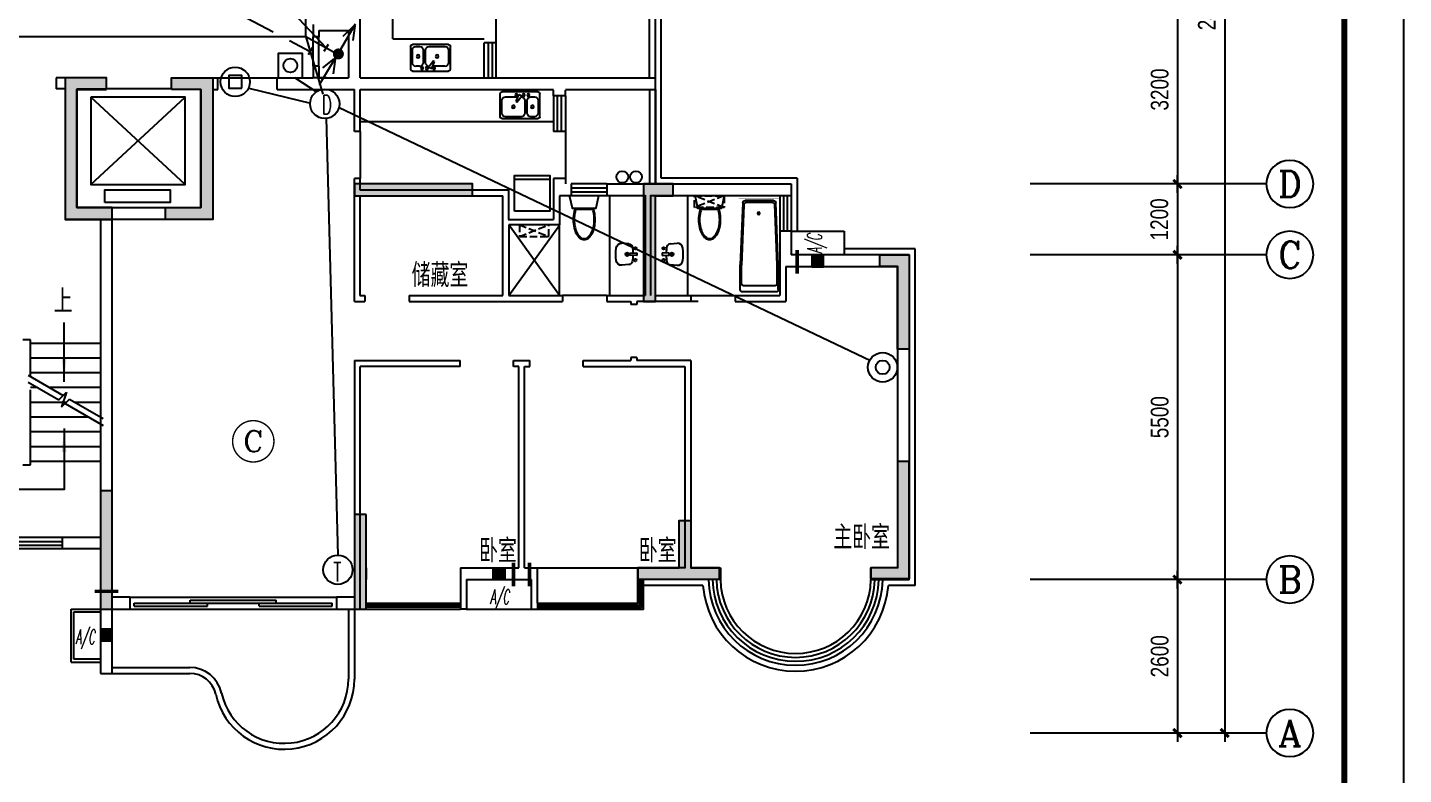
# Model space of a CAD drawing. Extents: x 51239 to 135339, y -206498 to -147098.
# Drawn here: x 112030 to 135339, y -185304 to -172652 of the extents above; entities that cross this region are included whole.
import ezdxf
from ezdxf.enums import TextEntityAlignment as Align

# ---------------------------------------------------------------- set-up
doc = ezdxf.new("R2010")
doc.units = 0
doc.header["$LTSCALE"] = 1000
doc.header["$MEASUREMENT"] = 0
for name, pattern in [('CONTINOUS', [0]), ('DASH', [0.35, 0.25, -0.1]), ('PHANTOM2', [1.25, 0.625, -0.125, 0.125, -0.125, 0.125, -0.125])]:
    doc.linetypes.add(name, pattern=pattern)
doc.layers.get('0').update_dxf_attribs({"linetype": 'CONTINUOUS'})
doc.layers.get('DEFPOINTS').update_dxf_attribs({"linetype": 'CONTINUOUS'})
for name, color, linetype in [('AXIS', 7, 'CONTINUOUS'), ('AXIS_TEXT', 7, 'CONTINUOUS'), ('DJ', 4, 'CONTINUOUS'), ('KT', 251, 'CONTINUOUS'), ('PUB_TEXT', 7, 'CONTINUOUS'), ('STAIR', 7, 'CONTINUOUS'), ('TK', 7, 'CONTINUOUS'), ('WALL', 7, 'CONTINUOUS'), ('WINDOW', 7, 'CONTINUOUS'), ('WINDOW_TEXT', 7, 'CONTINUOUS'), ('厨卫', 251, 'CONTINUOUS'), ('弱电线2', 2, 'CONTINUOUS'), ('文字', 7, 'CONTINUOUS'), ('构造柱', 7, 'CONTINUOUS'), ('柱', 252, 'CONTINUOUS'), ('热水器', 252, 'CONTINUOUS'), ('空调位', 7, 'CONTINUOUS'), ('管道', 6, 'CONTINUOUS'), ('轴线', 2, 'CONTINUOUS')]:
    doc.layers.add(name, color=color, linetype=linetype)
doc.styles.add('_SIMPLEX', font='SIMPLEX.shx', dxfattribs={"width": 0.8})
doc.styles.add('COMP', font='COMPLEX', dxfattribs={"bigfont": 'hztxt'})
doc.styles.add('COMPLEX', font='COMPLEX')
doc.styles.add('DIM_FONT', font='wcad.shx', dxfattribs={"width": 0.8})
doc.styles.add('HZTXT', font='romans.shx', dxfattribs={"width": 0.8, "bigfont": 'hztxt.shx'})
doc.styles.add('ITALICC', font='italicc.shx', dxfattribs={"width": 0.6})
doc.styles.add('SIMPLEX', font='SIMPLEX.SHX')
doc.dimstyles.new('AXIS', dxfattribs={"dimtxt": 300, "dimasz": 1, "dimexe": 250, "dimexo": 300, "dimgap": 150, "dimtad": 1, "dimdec": 0, "dimzin": 0, "dimdsep": 46, "dimtxsty": 'DIM_FONT', "dimblk": '_DIMX', "dimcen": 0.09, "dimdle": 150, "dimse1": 1, "dimse2": 1, "dimclrt": 7, "dimadec": 0, "dimazin": 0, "dimtfac": 1, "dimtdec": 0, "dimtix": 1, "dimtmove": 2, "dimatfit": 3, "dimldrblk": '_DIMX', "dimfxl": 0, "dimtolj": 1, "dimtzin": 0, "dimarcsym": 0})

# ---------------------------------------------------------------- blocks, each defined once
blk = doc.blocks.new('_AXISO')
blk.add_circle((0, 0), 0.5)
at = {"layer": 'AXIS_TEXT', "style": 'COMPLEX', "width": 1.041667}
blk.add_attdef('A', text='', height=0.56, dxfattribs=at).set_placement((-0.25, -0.28), (0.25, -0.28), align=Align.FIT)
blk = doc.blocks.new('_DIMX')
blk.add_line((-150, 0), (150, 0))
at = {"const_width": 50}
blk.add_lwpolyline([(-70, -70), (70, 70)], dxfattribs=at)
blk = doc.blocks.new('*D85')
at = {"color": 0, "linetype": 'ByBlock'}
blk.add_line((261662, -107142), (261662, -108340), dxfattribs=at)
at = {"layer": 'DEFPOINTS', "color": 0, "linetype": 'ByBlock'}
for p in [(259462, -107141), (259462, -108341), (261662, -108341)]:
    blk.add_point(p, dxfattribs=at)
at = {"color": 0, "linetype": 'ByBlock'}
for p, rotation in [((261662, -107141), 90), ((261662, -108341), 270)]:
    blk.add_blockref('_DIMX', p, dxfattribs=dict(at, rotation=rotation))
at = {"color": 7, "linetype": 'ByBlock', "insert": (261356, -107741), "char_height": 300, "attachment_point": 5, "rotation": 90, "style": 'DIM_FONT'}
blk.add_mtext('\\A1;1200', dxfattribs=at)
blk = doc.blocks.new('*D84')
at = {"color": 0, "linetype": 'ByBlock'}
blk.add_line((262462, -91742), (262462, -116440), dxfattribs=at)
at = {"layer": 'DEFPOINTS', "color": 0, "linetype": 'ByBlock'}
for p in [(259462, -91741), (259462, -116441), (262462, -116441)]:
    blk.add_point(p, dxfattribs=at)
at = {"color": 0, "linetype": 'ByBlock'}
for p, rotation in [((262462, -91741), 90), ((262462, -116441), 270)]:
    blk.add_blockref('_DIMX', p, dxfattribs=dict(at, rotation=rotation))
at = {"color": 7, "linetype": 'ByBlock', "insert": (262162, -104091), "char_height": 300, "attachment_point": 5, "rotation": 90, "style": 'DIM_FONT'}
blk.add_mtext('\\A1;24700', dxfattribs=at)
blk = doc.blocks.new('M_E10')
for p, q in [((-740, -70), (-740, -680)), ((-700, -30), (-302, -30)), ((-640, -90), (-640, -660)), ((-600, -50), (-300, -50)), ((-300, -50), (695, -96)), ((-298, -30), (724, -76)), ((730, -136), (730, -614)), ((760, -116), (760, -634)), ((695, -654), (-300, -700)), ((685, -654), (-300, -700)), ((724, -674), (-298, -720)), ((-700, -720), (-302, -720)), ((-600, -700), (-300, -700))]:
    blk.add_line(p, q)
at = {"const_width": 1.5}
for points in [[(-800, 0), (800, 0)], [(-800, -750), (-800, 0)], [(800, 0), (800, -750)], [(800, -750), (-800, -750)]]:
    blk.add_lwpolyline(points, dxfattribs=at)
for radius in [20, 16]:
    blk.add_circle((550, -386), radius)
for centre, start, end in [((-700, -70), 90, 180), ((-600, -90), 90, 180), ((-302, -70), 83.7966, 90), ((690, -136), 0, 83.3675), ((720, -116), 0, 83.7966), ((-600, -660), 180, 270), ((690, -614), 276.6325, 0), ((720, -634), 276.2034, 0), ((-700, -680), 180, 270), ((-302, -680), 270, 276.2034)]:
    blk.add_arc(centre, 40, start, end)
at = {"width": 0.8, "flags": 9}
for tag in ['XSIZE', 'YSIZE']:
    blk.add_attdef(tag, (0, 0), '', height=0.5, dxfattribs=at)
blk = doc.blocks.new('_ARROW')
blk.add_solid([(0, 0), (-1, 0.1), (-1, -0.1)])
blk = doc.blocks.new('_INDEX1')
at = {"const_width": 0.035}
blk.add_lwpolyline([(-0.5, 0, 1), (0.5, 0, 1)], format="xyb", close=True, dxfattribs=at)
at = {"style": 'COMP', "width": 2.333333}
blk.add_attdef('1', text='', height=0.5, dxfattribs=at).set_placement((-0.25, -0.25), (0.25, -0.25), align=Align.FIT)
blk = doc.blocks.new('*D90')
at = {"color": 0, "linetype": 'ByBlock'}
blk.add_line((261662, -108342), (261662, -113840), dxfattribs=at)
at = {"layer": 'DEFPOINTS', "color": 0, "linetype": 'ByBlock'}
for p in [(259462, -108341), (259462, -113841), (261662, -113841)]:
    blk.add_point(p, dxfattribs=at)
at = {"color": 0, "linetype": 'ByBlock'}
for p, rotation in [((261662, -108341), 90), ((261662, -113841), 270)]:
    blk.add_blockref('_DIMX', p, dxfattribs=dict(at, rotation=rotation))
at = {"color": 7, "linetype": 'ByBlock', "insert": (261362, -111091), "char_height": 300, "attachment_point": 5, "rotation": 90, "style": 'DIM_FONT'}
blk.add_mtext('\\A1;5500', dxfattribs=at)
blk = doc.blocks.new('*D86')
at = {"color": 0, "linetype": 'ByBlock'}
blk.add_line((261662, -113842), (261662, -116440), dxfattribs=at)
at = {"layer": 'DEFPOINTS', "color": 0, "linetype": 'ByBlock'}
for p in [(259462, -113841), (259462, -116441), (261662, -116441)]:
    blk.add_point(p, dxfattribs=at)
at = {"color": 0, "linetype": 'ByBlock'}
for p, rotation in [((261662, -113841), 90), ((261662, -116441), 270)]:
    blk.add_blockref('_DIMX', p, dxfattribs=dict(at, rotation=rotation))
at = {"color": 7, "linetype": 'ByBlock', "insert": (261362, -115141), "char_height": 300, "attachment_point": 5, "rotation": 90, "style": 'DIM_FONT'}
blk.add_mtext('\\A1;2600', dxfattribs=at)
blk = doc.blocks.new('M_E29JIV')
at = {"color": 0, "linetype": 'ByBlock'}
for p, q in [((0, -307), (0, 307)), ((31, 338), (419, 338)), ((82, 245), (82, 40)), ((358, 307), (143, 307)), ((419, -20), (419, 245)), ((450, 307), (450, -307)), ((48, 2), (57, -12)), ((59, 31), (163, 70)), ((173, 53), (87, -18)), ((163, 70), (173, 53)), ((82, -184), (82, -245)), ((143, -82), (358, -82)), ((358, -123), (143, -123)), ((419, -245), (419, -184)), ((419, -338), (31, -338)), ((143, -307), (358, -307))]:
    blk.add_line(p, q, dxfattribs=at)
for centre, radius in [((51, 61), 20.5), ((251, 112), 25.6), ((51, -61), 20.5), ((51, -143), 20.5), ((251, -210), 25.6)]:
    blk.add_circle(centre, radius, dxfattribs=at)
for centre, radius, start, end in [((31, 307), 30.7, 90, 180), ((143, 245), 61.4, 90, 180), ((358, 245), 61.4, 0, 90), ((419, 307), 30.7, 0, 90), ((66, 12), 20.5, 110.5377, 210), ((74, -2), 20.5, 210, 309.4623), ((143, -20), 61.4, 180, 270), ((143, -184), 61.4, 90, 180), ((358, -20), 61.4, 270, 0), ((358, -184), 61.4, 0, 90), ((31, -307), 30.7, 180, 270), ((143, -245), 61.4, 180, 270), ((358, -245), 61.4, 270, 0), ((419, -307), 30.7, 270, 0)]:
    blk.add_arc(centre, radius, start, end, dxfattribs=at)
at = {"style": 'DIM_FONT', "width": 0.8, "flags": 9}
for tag in ['XSIZE', 'YSIZE']:
    blk.add_attdef(tag, (0, 0), '', height=0.5, dxfattribs=at)
blk = doc.blocks.new('上引线')
at = {"layer": '弱电线2'}
for p, q in [((-287, 342), (-35, 771)), ((-51, 754), (-250, 555)), ((-51, 738), (-84, 490)), ((-380, 187), (-654, -264)), ((-406, 178), (-594, 24)), ((-381, 174), (-414, -74))]:
    blk.add_line(p, q, dxfattribs=at)
at = {"layer": '弱电线2', "const_width": 93.3}
blk.add_lwpolyline([(-374, 260, 1), (-281, 260, 1)], format="xyb", close=True, dxfattribs=at)
blk = doc.blocks.new('_WBLK')
for p, q in [((-0.5, 0.5), (0.5, 0.5)), ((0.5, 0.167), (-0.5, 0.167)), ((0.5, -0.167), (-0.5, -0.167)), ((-0.5, -0.5), (0.5, -0.5))]:
    blk.add_line(p, q)
at = {"layer": 'WINDOW_TEXT', "style": 'SIMPLEX', "flags": 9}
blk.add_attdef('A', text='', height=1, dxfattribs=at).set_placement((0, 1.5), align=Align.MIDDLE)
blk = doc.blocks.new('RSQ')
at = {"layer": '热水器', "linetype": 'DASH', "ltscale": 0.5}
for p, q in [((-250, 0), (250, -200)), ((-250, -200), (250, 0))]:
    blk.add_line(p, q, dxfattribs=at)
blk.add_lwpolyline([(250, 0), (-250, 0), (-250, -200), (250, -200)], close=True, dxfattribs=at)
blk = doc.blocks.new('WC2')
for points in [[(211, 207, 0.354037), (207, 212), (24, 251, 0.477064), (0, 231), (0, -231, 0.477064), (12, -241), (207, -200, 0.354037), (211, -195)], [(218, 163), (218, -150, 0.033558), (269, -165, 0.056391), (405, -181, 0.056391), (541, -165, 0.070142), (644, -126, 0.106098), (721, -59, 0.162033), (743, 6, 0.162033), (721, 71, 0.106098), (644, 138, 0.070142), (541, 178, 0.056391), (405, 193, 0.056391), (269, 178, 0.033558)], [(232, 150), (232, -138, 0.027675), (273, -149, 0.056391), (405, -164, 0.056391), (537, -149, 0.070142), (636, -112, 0.106098), (708, -49, 0.162033), (726, 6, 0.162033), (708, 61, 0.106098), (636, 124, 0.070142), (537, 162, 0.056391), (405, 177, 0.056391), (273, 162, 0.027675)]]:
    blk.add_lwpolyline(points, format="xyb", close=True)
blk = doc.blocks.new('*D92')
at = {"color": 0, "linetype": 'ByBlock'}
blk.add_line((261662, -103942), (261662, -107140), dxfattribs=at)
at = {"layer": 'DEFPOINTS', "color": 0, "linetype": 'ByBlock'}
for p in [(259462, -103941), (259462, -107141), (261662, -107141)]:
    blk.add_point(p, dxfattribs=at)
at = {"color": 0, "linetype": 'ByBlock'}
for p, rotation in [((261662, -103941), 90), ((261662, -107141), 270)]:
    blk.add_blockref('_DIMX', p, dxfattribs=dict(at, rotation=rotation))
at = {"color": 7, "linetype": 'ByBlock', "insert": (261362, -105541), "char_height": 300, "attachment_point": 5, "rotation": 90, "style": 'DIM_FONT'}
blk.add_mtext('\\A1;3200', dxfattribs=at)

msp = doc.modelspace()

# ---------------------------------------------------------------- hatches: boundary and pattern name
at = {"layer": '构造柱'}
for points in [[(125316.7, -176702.7), (125516.7, -176702.7), (125516.7, -176502.7), (125316.7, -176502.7)], [(120116.7, -182001.7), (119916.7, -182001.7), (119916.7, -181801.7), (120116.7, -181801.7)], [(113266.7, -183042.7), (113466.7, -183042.7), (113466.7, -182842.7), (113266.7, -182842.7)]]:
    msp.add_hatch(color=256, dxfattribs=at).paths.add_polyline_path(points)
at = {"layer": '柱'}
h = msp.add_hatch(color=256, dxfattribs=at)
h.paths.add_polyline_path([(110666.7, -173701.7), (110666.7, -173501.7), (111366.7, -173501.7), (111366.7, -175901.7), (110566.7, -175901.7), (110566.7, -175701.7), (111166.7, -175701.7), (111166.7, -173701.7)])
h.paths.add_polyline_path([(97566.7, -176501.7), (97066.7, -176501.7), (97066.7, -178101.7), (97266.7, -178101.7), (97266.7, -176701.7), (97566.7, -176701.7)])
h.paths.add_polyline_path([(97066.7, -180001.7), (97266.7, -180001.7), (97266.7, -181801.7), (97716.7, -181801.7), (97716.7, -182001.7), (97066.7, -182001.7)])
h.paths.add_polyline_path([(94466.7, -170301.7), (94666.7, -170301.7), (94666.7, -171901.7), (94966.7, -171901.7), (94966.7, -172101.7), (94466.7, -172101.7)])
h.paths.add_polyline_path([(94966.7, -162701.7), (94466.7, -162701.7), (94466.7, -165701.7), (94666.7, -165701.7), (94666.7, -162901.7), (94966.7, -162901.7)])
h.paths.add_polyline_path([(100266.7, -181801.7), (100266.7, -182001.7), (101666.7, -182001.7), (101666.7, -181801.7), (100966.7, -181801.7), (100966.7, -181001.7), (100766.7, -181001.7), (100766.7, -181801.7)])
h.paths.add_polyline_path([(101066.7, -175301.7), (101566.7, -175301.7), (101566.7, -177291.7), (101366.7, -177291.7), (101366.7, -175501.7), (101066.7, -175501.7)])
h.paths.add_polyline_path([(106266.7, -180901.7), (106466.7, -180901.7), (106466.7, -182501.7), (106266.7, -182501.7)])
h.paths.add_polyline_path([(110566.7, -180501.7), (110766.7, -180501.7), (110766.7, -182501.7), (110566.7, -182501.7)])
h.paths.add_polyline_path([(106466.7, -175301.7), (106466.7, -175501.7), (104466.7, -175501.7), (104466.7, -175301.7)])
h.paths.add_polyline_path([(109566.7, -173701.7), (109566.7, -173501.7), (108866.7, -173501.7), (108866.7, -175901.7), (109666.7, -175901.7), (109666.7, -175701.7), (109066.7, -175701.7), (109066.7, -173701.7)])
h.paths.add_polyline_path([(109066.7, -173701.7), (109066.7, -175701.7)], flags=16)
h.paths.add_polyline_path([(102266.7, -169301.7), (102266.7, -169101.7), (104566.7, -169101.7), (104566.7, -169301.7)])
h.paths.add_polyline_path([(98266.7, -169351.7), (98266.7, -169101.7), (99666.7, -169101.7), (99666.7, -169351.7)])
h.paths.add_polyline_path([(100766.7, -172101.7), (100766.7, -171901.7), (102766.7, -171901.7), (102766.7, -172101.7)])
h.paths.add_polyline_path([(97866.7, -162701.7), (98566.7, -162701.7), (98566.7, -164001.7), (98566.7, -164201.7), (98366.7, -164201.7), (98366.7, -162901.7), (97866.7, -162901.7)])
h.paths.add_polyline_path([(110566.7, -168301.7), (110766.7, -168301.7), (110766.7, -169301.7), (109466.7, -169301.7), (109466.7, -169101.7), (110566.7, -169101.7)])
h.paths.add_polyline_path([(104366.7, -165301.7), (104566.7, -165301.7), (104566.7, -161301.7), (104366.7, -161301.7)])
h.paths.add_polyline_path([(110566.7, -164701.7), (110766.7, -164701.7), (110766.7, -161301.7), (110566.7, -161301.7)])
h.paths.add_polyline_path([(125766.7, -169351.7), (125766.7, -169101.7), (124366.7, -169101.7), (124366.7, -169351.7)])
h.paths.add_polyline_path([(117566.7, -175301.7), (117566.7, -175501.7), (119566.7, -175501.7), (119566.7, -175301.7)])
h.paths.add_polyline_path([(113466.7, -180501.7), (113266.7, -180501.7), (113266.7, -182501.7), (113466.7, -182501.7)])
h.paths.add_polyline_path([(117766.7, -180901.7), (117566.7, -180901.7), (117566.7, -182501.7), (117766.7, -182501.7)])
h.paths.add_polyline_path([(114466.7, -173701.7), (114466.7, -173501.7), (115166.7, -173501.7), (115166.7, -175901.7), (114366.7, -175901.7), (114366.7, -175701.7), (114966.7, -175701.7), (114966.7, -173701.7)])
h.paths.add_polyline_path([(113366.7, -173701.7), (113366.7, -173501.7), (112666.7, -173501.7), (112666.7, -175901.7), (113466.7, -175901.7), (113466.7, -175701.7), (112866.7, -175701.7), (112866.7, -173701.7)])
h.paths.add_polyline_path([(114966.7, -173701.7), (114966.7, -175701.7)], flags=16)
h.paths.add_polyline_path([(123766.7, -181801.7), (123766.7, -182001.7), (122366.7, -182001.7), (122366.7, -181801.7), (123066.7, -181801.7), (123066.7, -181001.7), (123266.7, -181001.7), (123266.7, -181801.7)])
h.paths.add_polyline_path([(122966.7, -175301.7), (122466.7, -175301.7), (122466.7, -177291.7), (122666.7, -177291.7), (122666.7, -175501.7), (122966.7, -175501.7)])
h.paths.add_polyline_path([(113466.7, -168301.7), (113266.7, -168301.7), (113266.7, -169301.7), (114566.7, -169301.7), (114566.7, -169101.7), (113466.7, -169101.7)])
h.paths.add_polyline_path([(113466.7, -164701.7), (113266.7, -164701.7), (113266.7, -161301.7), (113466.7, -161301.7)])
h.paths.add_polyline_path([(121766.7, -169301.7), (121766.7, -169101.7), (119466.7, -169101.7), (119466.7, -169301.7)])
h.paths.add_polyline_path([(123266.7, -172101.7), (123266.7, -171901.7), (121266.7, -171901.7), (121266.7, -172101.7)])
h.paths.add_polyline_path([(119666.7, -165301.7), (119466.7, -165301.7), (119466.7, -161301.7), (119666.7, -161301.7)])
h.paths.add_polyline_path([(126966.7, -180001.7), (126766.7, -180001.7), (126766.7, -181801.7), (126316.7, -181801.7), (126316.7, -182001.7), (126966.7, -182001.7)])
h.paths.add_polyline_path([(126466.7, -176501.7), (126966.7, -176501.7), (126966.7, -178101.7), (126766.7, -178101.7), (126766.7, -176701.7), (126466.7, -176701.7)])
h.paths.add_polyline_path([(129566.7, -170301.7), (129366.7, -170301.7), (129366.7, -171901.7), (129066.7, -171901.7), (129066.7, -172101.7), (129566.7, -172101.7)])
h.paths.add_polyline_path([(126166.7, -162701.7), (125466.7, -162701.7), (125466.7, -164001.7), (125466.7, -164201.7), (125666.7, -164201.7), (125666.7, -162901.7), (126166.7, -162901.7)])
h.paths.add_polyline_path([(129066.7, -162701.7), (129566.7, -162701.7), (129566.7, -165701.7), (129366.7, -165701.7), (129366.7, -162901.7), (129066.7, -162901.7)])

# ---------------------------------------------------------------- linework, layer by layer
for p, q in [((121841.7, -175301.7), (121241.7, -175301.7)), ((121241.7, -175368.3), (121841.7, -175368.3)), ((121241.7, -175435), (121841.7, -175435)), ((121841.7, -175501.7), (121241.7, -175501.7)), ((124776.7, -175501.7), (124776.7, -176101.7)), ((124840.1, -176101.7), (124840.1, -175501.7)), ((124903.4, -176101.7), (124903.4, -175501.7)), ((124966.7, -175501.7), (124966.7, -176101.7)), ((112616.7, -181291.7), (111416.7, -181291.7)), ((111416.7, -181355), (112616.7, -181355)), ((111416.7, -181418.3), (112616.7, -181418.3)), ((112616.7, -181481.7), (111416.7, -181481.7)), ((113764.2, -182301.7), (117264.2, -182301.7)), ((113764.2, -182501.7), (117264.2, -182501.7)), ((113837.1, -182451.4), (113837.1, -182401.7)), ((113837.1, -182401.7), (115076.7, -182401.7)), ((113837.1, -182451.4), (115076.7, -182451.4)), ((114785.1, -182351.9), (116243.4, -182351.9)), ((114785.1, -182401.7), (114785.1, -182351.9)), ((115076.7, -182401.7), (115951.7, -182401.7)), ((115076.7, -182451.4), (115076.7, -182401.7)), ((115951.7, -182401.7), (117191.3, -182401.7)), ((115951.7, -182451.4), (115951.7, -182401.7)), ((115951.7, -182451.4), (117191.3, -182451.4)), ((116243.4, -182401.7), (116243.4, -182351.9)), ((117191.3, -182451.4), (117191.3, -182401.7)), ((117766.7, -182401.7), (119366.7, -182401.7)), ((119366.7, -182435), (117766.7, -182435)), ((119366.7, -182468.3), (117766.7, -182468.3)), ((117766.7, -182501.7), (119366.7, -182501.7))]:
    msp.add_line(p, q)
for points in [[(120666.7, -182468.3), (122433.4, -182468.3), (122433.4, -182001.7)], [(120666.7, -182435), (122400.1, -182435), (122400.1, -182001.7)], [(120666.7, -182501.7), (122466.7, -182501.7), (122466.7, -182001.7)], [(120666.7, -182401.7), (122366.7, -182401.7), (122366.7, -182001.7)]]:
    msp.add_lwpolyline(points)
at = {"layer": 'AXIS'}
for p, q in [((133013.8, -175301.7), (129013.8, -175301.7)), ((133013.8, -176501.7), (129013.8, -176501.7)), ((133013.8, -182001.7), (129013.8, -182001.7)), ((133013.8, -184601.7), (129013.8, -184601.7))]:
    msp.add_line(p, q, dxfattribs=at)
at = {"layer": 'DJ', "linetype": 'CONTINOUS'}
for p, q in [((117086.9, -172998.3), (116113.8, -171958.8)), ((116194.1, -172733.1), (115644.1, -172441.8)), ((116820.1, -173064.6), (116468.6, -172878.5))]:
    msp.add_line(p, q, dxfattribs=at)
at = {"layer": 'DJ'}
for p, q in [((117123, -172936.7), (117050.5, -173060.5)), ((116856.2, -172990), (116783.7, -173113.8))]:
    msp.add_line(p, q, dxfattribs=at)
for points in [[(116688.4, -173501.7), (116688.4, -173089.9), (116276.6, -173089.9), (116276.6, -173501.7)], [(115658, -173680.6), (115658, -173462.9), (115440.3, -173462.9), (115440.3, -173680.6)]]:
    msp.add_lwpolyline(points, close=True, dxfattribs=at)
for centre, radius in [((116482.5, -173295.8), 118.1), ((115549.2, -173571.8), 248.7), ((117065.3, -173943.8), 248.7), ((126515.8, -178407.5), 248.7), ((126515.8, -178407.5), 118.1), ((117287.8, -181836.2), 248.7)]:
    msp.add_circle(centre, radius, dxfattribs=at)
at = {"layer": 'KT', "const_width": 60}
for points in [[(125066.7, -176419), (125066.7, -176819)], [(120261.3, -181719), (120261.3, -182119)], [(120532, -181719), (120532, -182119)], [(113566.7, -182201.7), (113166.7, -182201.7)]]:
    msp.add_lwpolyline(points, dxfattribs=at)
at = {"layer": 'STAIR'}
for p, q in [((112081.7, -177941.7), (111951.7, -177941.7)), ((112081.7, -178567.5), (112081.7, -177941.7)), ((113266.7, -178001.7), (112081.7, -178001.7)), ((113266.7, -178251.7), (112081.7, -178251.7)), ((112038.4, -178542.5), (112633.3, -178886)), ((113266.7, -178501.7), (112081.7, -178501.7)), ((112038.4, -178658), (112559.3, -178958.7)), ((112200.7, -178751.7), (112081.7, -178751.7)), ((113266.7, -178751.7), (112400.7, -178751.7)), ((112081.7, -180061.7), (112081.7, -178791.1)), ((112683.6, -179001.7), (112081.7, -179001.7)), ((112559.3, -178958.7), (112692.6, -178827.8)), ((112692.6, -178827.8), (112605.9, -179078)), ((112605.9, -179078), (112739.2, -178947.1)), ((112739.2, -178947.1), (113310, -179276.7)), ((113266.7, -179001.7), (112833.7, -179001.7)), ((112665.1, -179019.8), (113310, -179392.1)), ((113066.7, -179251.7), (112081.7, -179251.7)), ((113266.7, -179501.7), (112081.7, -179501.7)), ((113266.7, -179751.7), (112081.7, -179751.7)), ((111951.7, -180061.7), (112081.7, -180061.7)), ((113266.7, -180001.7), (112081.7, -180001.7))]:
    msp.add_line(p, q, dxfattribs=at)
for points in [[(112649.5, -179443.8), (112649.5, -180476.7), (111373.5, -180476.7), (111373.5, -177650.5)], [(112649.5, -178654.7), (112649.5, -177650.5)]]:
    msp.add_lwpolyline(points, dxfattribs=at)
at = {"layer": 'TK'}
msp.add_lwpolyline([(51238.8, -206498.3), (51238.8, -147098.3), (135338.8, -147098.3), (135338.8, -206498.3)], close=True, dxfattribs=at)
at = {"layer": 'TK', "const_width": 100}
msp.add_lwpolyline([(53738.8, -205498.3), (134338.8, -205498.3), (134338.8, -148098.3), (53738.8, -148098.3)], close=True, dxfattribs=at)
at = {"layer": 'WALL'}
for p, q in [((117666.7, -173501.7), (117666.7, -170601.7)), ((116866.7, -172601.7), (116866.7, -172807.7)), ((116966.7, -172701.7), (117466.7, -172701.7)), ((116966.7, -172701.7), (116966.7, -172807.7)), ((117466.7, -172701.7), (117466.7, -173501.7)), ((116966.7, -172807.7), (116866.7, -172807.7)), ((119966.7, -172910.3), (119766.7, -172910.3)), ((119966.7, -172910.3), (119766.7, -172910.3)), ((116966.7, -173307.7), (116866.7, -173307.7)), ((116866.7, -173307.7), (116866.7, -173501.7)), ((116966.7, -173307.7), (116966.7, -173501.7)), ((112516.7, -173501.7), (112516.7, -173691.7)), ((113366.7, -173501.7), (112516.7, -173501.7)), ((112666.7, -173501.7), (112666.7, -175901.7)), ((113366.7, -173691.7), (113366.7, -173501.7)), ((114466.7, -173691.7), (114466.7, -173501.7)), ((114466.7, -173501.7), (115256.7, -173501.7)), ((115256.7, -173701.7), (115256.7, -173501.7)), ((116256.7, -173501.7), (116866.7, -173501.7)), ((116256.7, -173701.7), (116256.7, -173501.7)), ((116966.7, -173501.7), (117466.7, -173501.7)), ((117666.7, -173501.7), (119766.7, -173501.7)), ((119966.7, -173510.3), (119766.7, -173510.3)), ((119966.7, -173501.7), (122666.4, -173501.7)), ((122666.4, -173701.7), (122666.4, -173501.7)), ((112666.7, -173691.7), (112516.7, -173691.7)), ((112866.7, -173691.7), (113366.7, -173691.7)), ((112866.7, -173691.7), (112866.7, -175701.7)), ((115166.7, -173701.7), (115256.7, -173701.7)), ((116256.7, -173701.7), (117566.7, -173701.7)), ((117566.7, -174411.7), (117566.7, -173701.7)), ((117666.7, -173701.7), (120941.7, -173701.7)), ((117666.7, -174411.7), (117666.7, -173701.7)), ((120941.7, -173810.3), (120941.7, -173710.3)), ((121141.7, -173810.3), (120941.7, -173810.3)), ((121141.7, -173701.7), (122666.4, -173701.7)), ((121141.7, -173810.3), (121141.7, -173710.3)), ((117666.7, -174411.7), (117566.7, -174411.7)), ((121141.7, -174410.3), (120941.7, -174410.3)), ((121141.7, -174410.3), (120941.7, -174410.3)), ((117566.7, -177291.7), (117566.7, -175211.7)), ((117666.7, -175211.7), (117566.7, -175211.7)), ((117666.7, -175401.7), (117666.7, -175211.7)), ((121141.7, -175210.3), (120941.7, -175210.3)), ((120941.7, -175210.3), (120941.7, -175901.7)), ((121141.7, -175210.3), (121141.7, -175301.7)), ((117656.7, -175401.7), (120181.7, -175401.7)), ((117656.7, -175491.7), (117656.7, -177191.7)), ((117656.7, -175501.7), (120081.7, -175501.7)), ((120081.7, -177191.7), (120081.7, -175501.7)), ((120181.7, -175901.7), (120181.7, -175401.7)), ((121041.7, -175501.7), (121041.7, -175991.7)), ((121241.7, -175501.7), (121041.7, -175501.7)), ((121241.7, -175301.7), (121241.7, -175501.7)), ((121841.7, -175301.7), (124966.7, -175301.7)), ((121841.7, -175301.7), (123541.7, -175301.7)), ((121841.7, -175301.7), (121841.7, -175501.7)), ((122491.4, -175501.7), (121841.7, -175501.7)), ((122491.4, -175491.7), (122491.4, -177191.7)), ((122491.4, -175491.7), (122491.4, -177191.7)), ((122581.4, -175491.7), (122581.4, -177191.7)), ((124776.7, -175501.7), (122581.4, -175501.7)), ((124776.7, -175501.7), (124776.7, -175501.7)), ((124966.7, -175501.7), (124776.7, -175501.7)), ((124966.7, -175301.7), (124966.7, -175501.7)), ((112866.7, -175701.7), (114966.7, -175701.7)), ((115166.7, -175901.7), (112666.7, -175901.7)), ((113266.7, -175901.7), (113266.7, -181291.7)), ((113466.7, -181291.7), (113466.7, -175901.7)), ((120171.7, -175901.7), (120941.7, -175901.7)), ((120181.7, -175991.7), (120181.7, -177191.7)), ((121041.7, -175991.7), (120181.7, -175991.7)), ((124776.7, -176101.7), (124776.7, -177191.7)), ((124966.7, -176101.7), (124776.7, -176101.7)), ((124966.7, -176101.7), (124966.7, -176501.7)), ((126966.7, -176501.7), (124966.7, -176501.7)), ((126966.7, -176501.7), (126966.7, -181991.7)), ((124876.7, -176701.7), (126776.7, -176701.7)), ((124876.7, -176701.7), (124876.7, -177291.7)), ((126766.7, -176691.7), (126766.7, -181801.7)), ((117566.7, -177291.7), (117746.7, -177291.7)), ((117656.7, -177191.7), (117746.7, -177191.7)), ((117746.7, -177191.7), (117746.7, -177291.7)), ((118496.7, -177191.7), (120081.7, -177191.7)), ((118496.7, -177191.7), (118496.7, -177291.7)), ((118496.7, -177291.7), (121091.4, -177291.7)), ((120181.7, -177191.7), (121091.4, -177191.7)), ((121091.4, -177191.7), (121091.4, -177291.7)), ((121841.4, -177191.7), (122491.4, -177191.7)), ((121841.4, -177191.7), (121841.4, -177291.7)), ((121841.4, -177291.7), (122251.4, -177291.7)), ((122251.4, -177291.7), (122251.4, -177341.7)), ((122351.4, -177341.7), (122251.4, -177341.7)), ((123388.4, -177291.7), (122351.4, -177291.7)), ((122351.4, -177291.7), (122351.4, -177341.7)), ((122666.7, -177191.7), (123266.7, -177191.7)), ((123266.7, -177191.7), (123266.7, -177291.7)), ((124016.7, -177191.7), (124776.7, -177191.7)), ((124016.7, -177191.7), (124016.7, -177291.7)), ((124016.7, -177291.7), (124876.7, -177291.7)), ((117566.7, -178291.7), (119361.7, -178291.7)), ((117566.7, -178291.7), (117566.7, -182301.7)), ((119361.7, -178391.7), (119361.7, -178291.7)), ((120261.7, -178391.7), (120261.7, -178291.7)), ((120261.7, -178291.7), (120541.7, -178291.7)), ((120541.7, -178391.7), (120541.7, -178291.7)), ((121441.7, -178291.7), (122251.4, -178291.7)), ((121441.7, -178391.7), (121441.7, -178291.7)), ((122351.4, -178241.7), (122251.4, -178241.7)), ((122251.4, -178241.7), (122251.4, -178291.7)), ((122351.4, -178241.7), (122351.4, -178291.7)), ((123266.7, -178291.7), (122351.4, -178291.7)), ((123266.7, -178291.7), (123266.7, -181801.7)), ((119361.7, -178391.7), (117666.7, -178391.7)), ((117666.7, -182501.7), (117666.7, -178391.7)), ((120351.7, -178391.7), (120261.7, -178391.7)), ((120351.7, -181801.7), (120351.7, -178391.7)), ((120451.7, -181801.7), (120451.7, -178391.7)), ((120451.7, -178391.7), (120541.7, -178391.7)), ((121441.7, -178391.7), (123166.7, -178391.7)), ((123166.7, -178391.7), (123166.7, -181801.7)), ((112616.7, -181291.7), (112616.7, -181481.7)), ((112616.7, -181291.7), (112616.7, -181481.7)), ((113266.7, -181291.7), (112616.7, -181291.7)), ((113266.7, -181291.7), (112616.7, -181291.7)), ((113266.7, -181481.7), (112616.7, -181481.7)), ((113266.7, -181481.7), (112616.7, -181481.7)), ((117766.7, -181801.7), (117766.7, -182001.7)), ((119366.7, -181801.7), (120351.7, -181801.7)), ((119366.7, -181801.7), (119366.7, -182001.7)), ((120451.7, -181801.7), (120666.7, -181801.7)), ((120666.7, -182401.7), (120666.7, -181801.7)), ((123176.7, -181801.7), (122366.7, -181801.7)), ((123176.7, -181801.7), (122366.7, -181801.7)), ((122366.7, -181801.7), (122366.7, -182001.7)), ((123751.7, -181801.7), (123266.7, -181801.7)), ((123751.7, -181991.7), (123751.7, -181801.7)), ((126776.7, -181801.7), (126316.7, -181801.7)), ((126316.7, -181991.7), (126316.7, -181801.7)), ((119366.7, -182001.7), (119366.7, -182501.7)), ((119371.7, -182001.7), (119366.7, -182001.7)), ((119366.7, -182001.7), (119371.7, -182001.7)), ((119466.7, -182001.7), (119466.7, -182501.7)), ((119466.7, -182001.7), (120566.7, -182001.7)), ((120566.7, -182501.7), (120566.7, -182001.7)), ((123751.7, -182001.7), (122361.7, -182001.7)), ((122366.7, -182001.7), (122466.7, -182001.7)), ((126966.7, -181991.7), (126316.7, -181991.7)), ((113266.7, -182491.7), (113266.7, -183591.7)), ((113764.2, -182301.7), (113466.7, -182301.7)), ((113466.7, -183591.7), (113466.7, -182491.7)), ((113466.7, -182501.7), (113764.2, -182501.7)), ((113764.2, -182301.7), (113764.2, -182501.7)), ((117561.7, -182301.7), (117264.2, -182301.7)), ((117264.2, -182301.7), (117264.2, -182501.7)), ((117264.2, -182501.7), (117566.7, -182501.7)), ((119466.7, -182501.7), (119366.7, -182501.7)), ((120566.7, -182501.7), (120666.7, -182501.7)), ((120666.7, -182401.7), (120666.7, -182401.7)), ((120666.7, -182401.7), (120666.7, -182401.7)), ((120666.7, -182401.7), (120666.7, -182501.7)), ((120666.7, -182401.7), (120666.7, -182401.7)), ((120666.7, -182401.7), (120666.7, -182501.7)), ((120666.7, -182501.7), (120666.7, -182501.7)), ((113266.7, -183591.7), (113466.7, -183591.7))]:
    msp.add_line(p, q, dxfattribs=at)
at = {"layer": 'WINDOW'}
for p, q in [((119966.7, -172910.3), (119966.7, -172110.3)), ((122566.4, -173501.7), (122566.4, -172101.7)), ((122666.4, -173501.7), (122666.4, -172101.7)), ((122666.4, -175301.7), (122666.4, -172101.7)), ((116866.7, -173307.7), (116866.7, -172807.7)), ((116966.7, -173307.7), (116966.7, -172807.7)), ((115256.7, -173501.7), (116256.7, -173501.7)), ((113104.2, -175309.3), (114697.9, -173832.3)), ((114697.9, -175309.3), (113104.2, -173832.3)), ((114466.7, -173691.7), (113366.7, -173691.7)), ((122566.4, -173701.7), (122566.4, -175301.7)), ((122666.4, -173701.7), (122666.4, -175301.7)), ((117666.7, -174411.7), (117666.7, -175211.7)), ((121141.7, -174410.3), (121141.7, -175210.3)), ((121841.4, -177191.7), (121091.4, -177191.7)), ((123266.7, -177191.7), (124016.7, -177191.7)), ((120666.7, -181801.7), (122366.7, -181801.7)), ((117466.7, -182491.7), (117466.7, -183691.7)), ((117566.7, -182491.7), (117566.7, -183691.7)), ((113466.7, -183491.7), (114778.6, -183491.7)), ((113466.7, -183591.7), (114778.6, -183591.7))]:
    msp.add_line(p, q, dxfattribs=at)
at = {"layer": 'WINDOW', "color": 8}
for p, q in [((122766.4, -175201.7), (122766.4, -172201.7)), ((125066.7, -175201.7), (122766.4, -175201.7)), ((125066.7, -175201.7), (125066.7, -176101.7)), ((127066.7, -176401.7), (125866.7, -176401.7)), ((127066.7, -182101.7), (127066.7, -176401.7)), ((123471.3, -182101.7), (122466.7, -182101.7)), ((127066.7, -182101.7), (126612.4, -182101.7))]:
    msp.add_line(p, q, dxfattribs=at)
at = {"layer": 'WINDOW'}
for points in [[(113104.2, -173832.3), (113104.2, -175309.3), (114697.9, -175309.3), (114697.9, -173832.3)], [(113337, -175616.6), (113342, -175400), (114445.4, -175400), (114445.4, -175616.6)]]:
    msp.add_lwpolyline(points, close=True, dxfattribs=at)
for centre, radius, start, end in [((125041.9, -181978.5), 1475.3, 181.03997, 358.6283), ((125041.9, -181978.5), 1408.6, 181.03997, 358.6283), ((125041.9, -181978.5), 1342, 181.03997, 358.6283), ((125041.9, -181978.5), 1275.3, 181.03997, 358.6283), ((114778.6, -184041.7), 550, 12.3505, 90), ((114778.6, -184041.7), 450, 12.3505, 90), ((116378.4, -183688.6), 1188.3, 192.47886, 359.84033), ((116378.3, -183688), 1088.4, 192.52524, 359.85349)]:
    msp.add_arc(centre, radius, start, end, dxfattribs=at)
at = {"layer": 'WINDOW', "color": 8}
msp.add_arc((125041.9, -181978.5), 1575.3, 184.48348, 355.51652, dxfattribs=at)
at = {"layer": '厨卫'}
for p, q in [((118216.7, -172841.7), (118216.7, -170601.7)), ((118216.7, -172841.7), (119766.7, -172841.7)), ((117666.7, -174241.7), (120931.7, -174241.7)), ((120279.1, -175219.6), (120879.1, -175219.6)), ((121891.4, -175491.7), (121891.4, -177191.7)), ((123216.7, -177191.7), (123216.7, -175501.7)), ((121041.7, -177191.7), (120181.7, -175991.7)), ((120181.7, -177191.7), (121041.7, -176001.7)), ((121041.7, -177191.7), (121041.7, -175991.7)), ((122234.1, -176476.6), (122350.9, -176469.2)), ((122234.1, -176508), (122234.1, -176476.6)), ((122350.9, -176515.5), (122234.1, -176508)), ((122350.9, -176469.2), (122350.9, -176515.5)), ((122782.6, -176469.2), (122782.6, -176515.5)), ((122899.3, -176476.6), (122782.6, -176469.2)), ((122782.6, -176515.5), (122899.3, -176508)), ((122899.3, -176508), (122899.3, -176476.6))]:
    msp.add_line(p, q, dxfattribs=at)
msp.add_lwpolyline([(120279.1, -175760.5), (120279.1, -175160.5), (120879.1, -175160.5), (120879.1, -175760.5)], close=True, dxfattribs=at)
for points in [[(122001.8, -176598.2, -0.0513874), (122001.8, -176386.5)], [(122001.8, -176386.5, -0.4090753), (122099, -176306)], [(122217.9, -176316.2, -0.3327345), (122272.3, -176363.1, -0.0463646), (122286.1, -176473.3)], [(122915.6, -176316.2, 0.3327345), (122861.1, -176363.1, 0.0463646), (122847.3, -176473.3)], [(123131.6, -176386.5, 0.4090753), (123034.4, -176306)], [(123131.6, -176598.2, 0.0513874), (123131.6, -176386.5)], [(122099, -176678.6, -0.4090753), (122001.8, -176598.2)], [(122286.1, -176511.4, -0.0463646), (122272.3, -176621.6, -0.3327345), (122217.9, -176668.5)], [(122847.3, -176511.4, 0.0463646), (122861.1, -176621.6, 0.3327345), (122915.6, -176668.5)], [(123034.4, -176678.6, 0.4090753), (123131.6, -176598.2)]]:
    msp.add_lwpolyline(points, format="xyb", dxfattribs=at)
for points in [[(122217.9, -176316.2), (122099, -176306)], [(122915.6, -176316.2), (123034.4, -176306)], [(122217.9, -176668.5), (122099, -176678.6)], [(122915.6, -176668.5), (123034.4, -176678.6)]]:
    msp.add_lwpolyline(points, dxfattribs=at)
for centre, radius in [((122329, -176392.3), 20), ((122804.4, -176392.3), 20), ((122189, -176492.3), 30), ((122189, -176492.3), 20), ((122329, -176592.3), 20), ((122804.4, -176592.3), 20), ((122944.4, -176492.3), 30), ((122944.4, -176492.3), 20)]:
    msp.add_circle(centre, radius, dxfattribs=at)
at = {"layer": '弱电线2', "linetype": 'ByBlock'}
msp.add_line((117263.6, -173095.6), (116744.9, -172809.8), dxfattribs=at)
at = {"layer": '构造柱'}
for points in [[(125316.7, -176702.7), (125516.7, -176702.7), (125516.7, -176502.7), (125316.7, -176502.7)], [(120116.7, -182001.7), (119916.7, -182001.7), (119916.7, -181801.7), (120116.7, -181801.7)], [(113266.7, -183042.7), (113466.7, -183042.7), (113466.7, -182842.7), (113266.7, -182842.7)]]:
    msp.add_lwpolyline(points, close=True, dxfattribs=at)
at = {"layer": '柱', "flags": 128}
for points in [[(113366.7, -173701.7), (113366.7, -173501.7), (112666.7, -173501.7), (112666.7, -175901.7), (113466.7, -175901.7), (113466.7, -175701.7), (112866.7, -175701.7), (112866.7, -173701.7), (113366.7, -173701.7)], [(114466.7, -173701.7), (114466.7, -173501.7), (115166.7, -173501.7), (115166.7, -175901.7), (114366.7, -175901.7), (114366.7, -175701.7), (114966.7, -175701.7), (114966.7, -173701.7), (114466.7, -173701.7)], [(117566.7, -175301.7), (117566.7, -175501.7), (119566.7, -175501.7), (119566.7, -175301.7), (117566.7, -175301.7)], [(122966.7, -175301.7), (122466.7, -175301.7), (122466.7, -177291.7), (122666.7, -177291.7), (122666.7, -175501.7), (122966.7, -175501.7), (122966.7, -175301.7)], [(126466.7, -176501.7), (126966.7, -176501.7), (126966.7, -178101.7), (126766.7, -178101.7), (126766.7, -176701.7), (126466.7, -176701.7), (126466.7, -176501.7)], [(126966.7, -180001.7), (126766.7, -180001.7), (126766.7, -181801.7), (126316.7, -181801.7), (126316.7, -182001.7), (126966.7, -182001.7), (126966.7, -180001.7)], [(113466.7, -180501.7), (113266.7, -180501.7), (113266.7, -182501.7), (113466.7, -182501.7), (113466.7, -180501.7)], [(117766.7, -180901.7), (117566.7, -180901.7), (117566.7, -182501.7), (117766.7, -182501.7), (117766.7, -180901.7)], [(123766.7, -181801.7), (123766.7, -182001.7), (122366.7, -182001.7), (122366.7, -181801.7), (123066.7, -181801.7), (123066.7, -181001.7), (123266.7, -181001.7), (123266.7, -181801.7), (123766.7, -181801.7)]]:
    msp.add_lwpolyline(points, dxfattribs=at)
at = {"layer": '柱'}
msp.add_lwpolyline([(114966.7, -173701.7), (114966.7, -173701.7), (114966.7, -175701.7), (114966.7, -175701.7)], close=True, dxfattribs=at)
at = {"layer": '空调位'}
for p, q in [((117096.7, -173501.7), (116866.7, -173501.7)), ((124966.7, -176101.7), (124966.7, -176501.7)), ((124966.7, -176101.7), (125866.7, -176101.7)), ((125866.7, -176101.7), (125866.7, -176501.7)), ((112766.7, -183401.7), (112766.7, -182501.7)), ((112766.7, -182501.7), (113266.7, -182501.7)), ((119461.7, -182501.7), (120566.7, -182501.7)), ((112816.7, -183351.7), (112816.7, -182551.7)), ((112816.7, -182551.7), (113266.7, -182551.7)), ((112766.7, -183401.7), (113266.7, -183401.7)), ((113266.7, -183351.7), (112816.7, -183351.7))]:
    msp.add_line(p, q, dxfattribs=at)
at = {"layer": '管道'}
for centre in [(122104.6, -175182.7), (122337.5, -175182.7)]:
    msp.add_circle(centre, 100, dxfattribs=at)
at = {"layer": '轴线', "linetype": 'CONTINOUS'}
for q in [(116744.9, -169531.6), (107288.6, -172809.8), (117031.5, -173781)]:
    msp.add_line((116744.9, -172809.8), q, dxfattribs=at)
at = {"layer": '轴线'}
for p, q in [((116552.7, -173497.7), (116926.1, -173743.4)), ((115777.9, -173679.1), (116825.9, -173934.4)), ((117309.6, -174007.9), (126308.5, -178290.6)), ((117088.5, -174185.6), (117287.8, -181587.4))]:
    msp.add_line(p, q, dxfattribs=at)

# ---------------------------------------------------------------- block references
at = {"layer": 'AXIS'}
ref = msp.add_blockref('_AXISO', (133413.8, -175301.7), dxfattribs=dict(at, xscale=-800, yscale=800, zscale=800))
ref.add_attrib('A', 'D', dxfattribs={"layer": 'AXIS_TEXT', "height": 448, "style": 'COMPLEX', "width": 1.102941}).set_placement((133213.8, -175525.7), (133613.8, -175525.7), align=Align.FIT)
ref = msp.add_blockref('_AXISO', (133413.8, -176501.7), dxfattribs=dict(at, xscale=-800, yscale=800, zscale=800))
ref.add_attrib('A', 'C', dxfattribs={"layer": 'AXIS_TEXT', "height": 448, "style": 'COMPLEX', "width": 1.25}).set_placement((133213.8, -176725.7), (133613.8, -176725.7), align=Align.FIT)
ref = msp.add_blockref('_AXISO', (133413.8, -182001.7), dxfattribs=dict(at, xscale=-800, yscale=800, zscale=800))
ref.add_attrib('A', 'B', dxfattribs={"layer": 'AXIS_TEXT', "height": 448, "style": 'COMPLEX', "width": 1.102941}).set_placement((133213.8, -182225.7), (133613.8, -182225.7), align=Align.FIT)
ref = msp.add_blockref('_AXISO', (133413.8, -184601.7), dxfattribs=dict(at, xscale=-800, yscale=800, zscale=800))
ref.add_attrib('A', 'A', dxfattribs={"layer": 'AXIS_TEXT', "height": 448, "style": 'COMPLEX', "width": 1.041667}).set_placement((133213.8, -184825.7), (133613.8, -184825.7), align=Align.FIT)
at = {"layer": 'PUB_TEXT'}
ref = msp.add_blockref('_INDEX1', (115854.3, -179660.9), dxfattribs=dict(at, xscale=-700, yscale=700, zscale=700))
ref.add_attrib('1', 'C', dxfattribs={"layer": '0', "height": 350, "style": 'COMP', "width": 1.4}).set_placement((115679.3, -179835.9), (116029.3, -179835.9), align=Align.FIT)
at = {"layer": 'STAIR', "xscale": 400, "yscale": 400, "zscale": 400}
for p, rotation in [((112649.5, -178654.7), 270), ((112649.5, -179443.8), 90)]:
    msp.add_blockref('_ARROW', p, dxfattribs=dict(at, rotation=rotation))
at = {"layer": 'WINDOW'}
for p, xscale, yscale, zscale, rotation in [((119866.7, -173210.3), -600.0000000002183, 199.999999999607, 600.0000000002183, 270), ((121041.7, -174110.3), -600, 199.9999999999854, 600, 90)]:
    msp.add_blockref('_WBLK', p, dxfattribs=dict(at, xscale=xscale, yscale=yscale, zscale=zscale, rotation=rotation))
at = {"layer": '厨卫', "linetype": 'ByBlock', "xscale": -1}
for p, rotation in [((118856, -173391), 270), ((120371.6, -173742.7), 90)]:
    msp.add_blockref('M_E29JIV', p, dxfattribs=dict(at, rotation=rotation))
at = {"layer": '厨卫', "rotation": 270}
for p in [(121453.7, -175501.7), (123578.5, -175501.7)]:
    msp.add_blockref('WC2', p, dxfattribs=at)
at = {"layer": '厨卫', "xscale": -1.03125, "yscale": 0.93333, "zscale": 1.03125, "rotation": 270}
msp.add_blockref('M_E10', (124776.7, -176366.7), dxfattribs=at)
at = {"layer": '热水器', "xscale": -1}
msp.add_blockref('RSQ', (123578.5, -175501.7), dxfattribs=at)
at = {"layer": '热水器'}
msp.add_blockref('RSQ', (120611.7, -175991.7), dxfattribs=at)
at = {"layer": '轴线', "linetype": 'PHANTOM2'}
msp.add_blockref('上引线', (117623.3, -173359.6), dxfattribs=at)

# ---------------------------------------------------------------- texts
at = {"layer": 'DJ', "style": '_SIMPLEX', "width": 0.6}
for s, p in [('D', (117014, -174120)), ('T', (117212.8, -182035.9))]:
    msp.add_text(s, height=320, dxfattribs=at).set_placement(p)
at = {"layer": 'WINDOW_TEXT', "style": 'SIMPLEX', "oblique": -180, "text_generation_flag": 4, "flags": 9}
msp.add_attdef('A', text='', height=1, dxfattribs=at).set_placement((120666.7, -182451.7), align=Align.MIDDLE)
at = {"layer": '文字', "style": 'HZTXT', "width": 0.8}
for s, p in [('储藏室', (118537.6, -177047.1)), ('上', (112473.5, -177488.3)), ('主卧室', (125679.4, -181487.3)), ('卧室', (119679.1, -181714.6)), ('卧室', (122385.2, -181714.6)), ('卧室', (122385.2, -181714.6))]:
    msp.add_text(s, height=400, dxfattribs=at).set_placement(p)
at = {"layer": '空调位', "style": 'ITALICC', "width": 0.5}
msp.add_text('A/C', height=250, rotation=90, dxfattribs=at).set_placement((125484.5, -176477.1))
msp.add_text('A/C', height=250, rotation=90, dxfattribs=at).set_placement((125484.5, -176477.1))
for p in [(119863.9, -182420), (112844.8, -183098.2)]:
    msp.add_text('A/C', height=250, dxfattribs=at).set_placement(p)

# ---------------------------------------------------------------- dimensions: what is measured, and where the dimension line sits
at = {"layer": 'AXIS'}
dim = msp.add_aligned_dim(p1=(129309.5, -159901.7), p2=(129309.5, -184601.7), distance=3000, dimstyle='AXIS', dxfattribs=at)
dim.commit()
dim.dimension.update_dxf_attribs({"geometry": '*D84', "text_midpoint": (132009.5, -172251.7), "insert": (-130152.2, -68161)})
for base, p1, p2, picture, middle in [((131509.5, -175301.7), (129309.5, -172101.7), (129309.5, -175301.7), '*D92', (131209.5, -173701.7)), ((131509.5, -176501.7), (129309.5, -175301.7), (129309.5, -176501.7), '*D85', (131204, -175901.7)), ((131509.5, -182001.7), (129309.5, -176501.7), (129309.5, -182001.7), '*D90', (131209.5, -179251.7)), ((131509.5, -184601.7), (129309.5, -182001.7), (129309.5, -184601.7), '*D86', (131209.5, -183301.7))]:
    dim = msp.add_linear_dim(base=base, p1=p1, p2=p2, angle=270, dimstyle='AXIS', override={"dimse1": 1}, dxfattribs=at)
    dim.commit()
    dim.dimension.update_dxf_attribs({"geometry": picture, "text_midpoint": middle, "insert": (-130152.2, -68161)})

doc.saveas('drawing.dxf')
